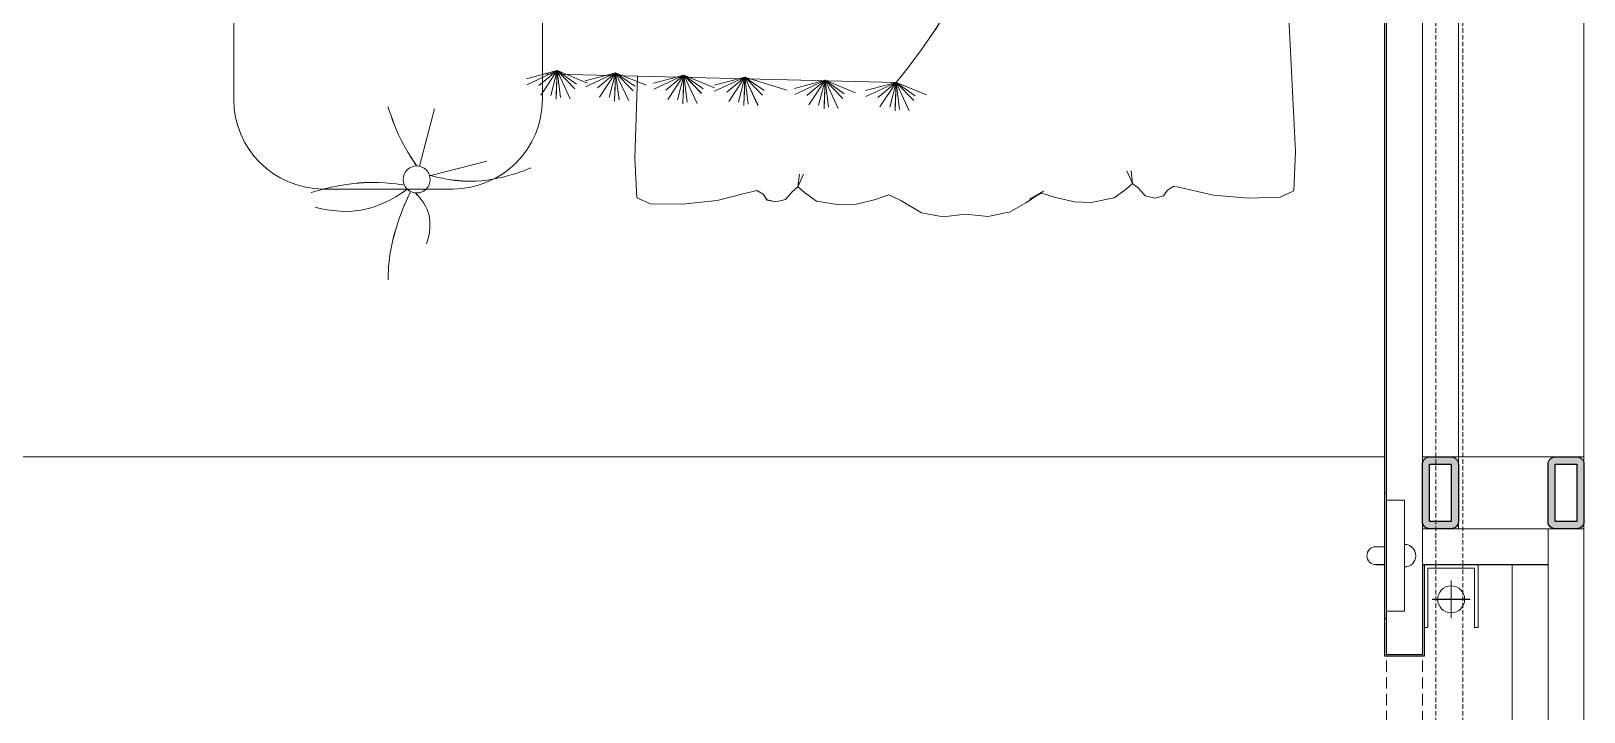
# Model space of a CAD drawing. Header units: millimetres. Extents: x 26282 to 30760, y 1404 to 4574.
# Drawn here: x 28477.6 to 28564.2, y 2793.8 to 2831.8 of the extents above; entities that cross this region are included whole.
import ezdxf

# ---------------------------------------------------------------- set-up
doc = ezdxf.new("R2010")
doc.units = ezdxf.units.MM
doc.header["$LTSCALE"] = 0.25
doc.linetypes.add('01-2BASEMENT$0$HIDDEN', pattern=[0.375, 0.25, -0.125])
doc.linetypes.add('HIDDEN', pattern=[0.375, 0.25, -0.125])
for name, color, linetype, lineweight in [('AB-DUV', 4, 'Continuous', 50), ('FURNITURE (3RDF)', 43, 'Continuous', 20), ('HIDDEN (3RDF)', 145, 'HIDDEN', 13), ('LIGHTENING FIXTURE (3RDF)', 50, 'Continuous', 20), ('METAL PROFILE (3RDF)', 251, 'Continuous', 18), ('MIRROR (3RDF)', 150, 'Continuous', 9), ('WALL CLADDING (3RDF)', 43, 'Continuous', 13), ('WOOD (3RDF)', 45, 'Continuous', 15)]:
    doc.layers.add(name, color=color, linetype=linetype, lineweight=lineweight)
doc.layers.add('ID-PROFIL', color=145, linetype='Continuous')
doc.layers.add('LEATHER (3RDF)', color=57, linetype='Continuous')

# ---------------------------------------------------------------- blocks, each defined once
blk = doc.blocks.new('20x40 profil')
at = {"layer": 'METAL PROFILE (3RDF)'}
h = blk.add_hatch(color=256, dxfattribs=at)
edge = h.paths.add_edge_path()
edge.add_line((-1.6, 2), (1.6, 2))
edge.add_arc((1.6, 1.6), 0.4, 360, 450, ccw=False)
edge.add_line((2, 1.6), (2, 0.4))
edge.add_arc((1.6, 0.4), 0.4, 270, 360, ccw=False)
edge.add_line((1.6, 0), (-1.6, 0))
edge.add_arc((-1.6, 0.4), 0.4, 180, 270, ccw=False)
edge.add_line((-2, 0.4), (-2, 1.6))
edge.add_arc((-1.6, 1.6), 0.4, 90, 180, ccw=False)
h.paths.add_polyline_path([(-1.6, 1.6), (1.6, 1.6), (1.6, 0.4), (-1.6, 0.4)], flags=16)
at = {"layer": 'ID-PROFIL'}
blk.add_lwpolyline([(1.6, 2), (-1.6, 2, 0.414214), (-2, 1.6), (-2, 0.4, 0.414214), (-1.6, 0), (1.6, 0, 0.414214), (2, 0.4), (2, 1.6, 0.414214)], format="xyb", close=True, dxfattribs=at)
blk.add_lwpolyline([(1.6, 1.6), (-1.6, 1.6), (-1.6, 0.4), (1.6, 0.4)], close=True, dxfattribs=at)
blk = doc.blocks.new('A$C266E249E')
for p, q in [((141.2, 99.1), (94.6, 71.5)), ((94.2, 58.9), (141.2, 31.3))]:
    blk.add_line(p, q)
blk.add_circle((83.8, 65.6), 12.4)
for points, knots in [([(94.8, 71.2), (94.8, 71.2), (104, 88), (117.3, 101.4), (137.4, 121.6), (165.1, 131.9), (165.1, 131.9)], [0, 0, 0, 0, 1, 1, 1, 2, 2, 2, 2]), ([(71.2, 69.8), (71.2, 69.8), (38.7, 79.9), (12.9, 100.7), (8.3, 104.4), (4.1, 108.3), (0.2, 112.2)], [0, 0, 0, 0, 1, 1, 1, 1.244035, 1.244035, 1.244035, 1.244035]), ([(74, 74.2), (74, 74.2), (74.6, 83.5), (71.2, 91.8), (65.2, 106.7), (48.5, 113.6), (48.5, 113.6)], [0, 0, 0, 0, 1, 1, 1, 2, 2, 2, 2]), ([(70.5, 65.6), (70.5, 65.6), (46.5, 62.6), (27.7, 49.3), (10.4, 37), (0, 17.6), (0, 17.6)], [0, 0, 0, 0, 1, 1, 1, 2, 2, 2, 2]), ([(71.6, 60.4), (71.6, 60.4), (60.9, 45.7), (47.5, 33.4), (29.3, 16.9), (6.9, 5.7), (6.9, 5.7)], [0, 0, 0, 0, 1, 1, 1, 2, 2, 2, 2]), ([(92.6, 56.9), (92.6, 56.9), (95.3, 40.8), (100.8, 25.6), (105.6, 12.4), (112.3, 0), (112.3, 0)], [0, 0, 0, 0, 1, 1, 1, 2, 2, 2, 2])]:
    blk.add_open_spline(points, degree=3, knots=knots)
blk = doc.blocks.new('A$C7FB01C9C')
for p, q in [((4.598, 199), (94.598, 199)), ((94.598, 199), (94.598, 88.106)), ((77.587, 194.024), (72.015, 193.753)), ((79.781, 193.936), (77.587, 194.024)), ((80.137, 193.174), (79.781, 193.936)), ((72.015, 193.753), (65.531, 193.421)), ((80.19, 191.422), (80.137, 193.174)), ((80.018, 189.464), (80.19, 191.422)), ((79.697, 188.084), (80.018, 189.464)), ((79.508, 187.24), (79.697, 188.084)), ((79.731, 186.893), (79.508, 187.24)), ((80.057, 186.666), (79.731, 186.893)), ((80.05, 185.65), (80.177, 186.184)), ((80.177, 186.184), (80.057, 186.666)), ((79.363, 184.949), (79.632, 185.27)), ((79.632, 185.27), (80.05, 185.65)), ((79.363, 184.949), (78.66, 184.629)), ((78.662, 184.861), (79.363, 184.949)), ((79.682, 184.591), (79.363, 184.949)), ((80.172, 183.915), (79.682, 184.591)), ((80.416, 182.641), (80.172, 183.915)), ((80.387, 181.707), (80.416, 182.641)), ((80.151, 180.642), (80.387, 181.707)), ((79.907, 179.891), (80.151, 180.642)), ((79.799, 179.986), (80.446, 178.998)), ((80.242, 179.224), (79.799, 179.986)), ((80.242, 179.224), (79.907, 179.891)), ((80.446, 178.998), (80.957, 178.091)), ((80.957, 178.091), (81.009, 177.862)), ((81.009, 177.862), (81.196, 176.907)), ((81.196, 176.907), (81.079, 175.636)), ((81.223, 174.397), (81.079, 175.636)), ((81.054, 173.474), (81.223, 174.397)), ((73.738, 171.765), (74.437, 173.463)), ((80.317, 172.031), (81.008, 173.176)), ((81.054, 173.474), (81.008, 173.176)), ((73.738, 171.765), (74.493, 172.837)), ((73.738, 171.765), (74.75, 172.75)), ((73.738, 171.765), (75.313, 172.496)), ((73.26, 152.057), (73.738, 171.765)), ((73.738, 171.765), (75.242, 171.952)), ((73.738, 171.765), (75.063, 171.718)), ((73.738, 171.765), (75.327, 171.709)), ((73.738, 171.765), (74.575, 170.752)), ((73.738, 171.765), (75.119, 171.409)), ((73.738, 171.765), (74.187, 170.063)), ((73.738, 171.765), (75.099, 170.864)), ((73.738, 171.765), (74.525, 170.077)), ((79.996, 171.36), (80.317, 172.031)), ((79.996, 171.36), (80.255, 170.613)), ((80.255, 170.613), (80.514, 169.551)), ((73.619, 167.807), (74.318, 169.505)), ((73.619, 167.807), (74.374, 168.878)), ((73.619, 167.807), (74.631, 168.791)), ((80.562, 168.617), (80.514, 169.551)), ((73.619, 167.807), (75.194, 168.537)), ((73.619, 167.807), (75.123, 167.993)), ((80.345, 167.34), (80.562, 168.617)), ((73.619, 167.807), (74.406, 166.119)), ((73.619, 167.807), (74.98, 166.905)), ((73.619, 167.807), (74.068, 166.105)), ((73.619, 167.807), (75, 167.451)), ((73.619, 167.807), (74.456, 166.794)), ((73.619, 167.807), (75.208, 167.75)), ((73.619, 167.807), (74.944, 167.76)), ((79.869, 166.658), (80.345, 167.34)), ((78.85, 166.375), (79.557, 166.296)), ((79.557, 166.296), (78.852, 166.607)), ((79.557, 166.296), (79.869, 166.658)), ((79.833, 165.979), (79.557, 166.296)), ((73.441, 163.34), (74.162, 165.677)), ((80.258, 165.604), (79.833, 165.979)), ((80.397, 165.072), (80.258, 165.604)), ((79.965, 164.357), (80.286, 164.588)), ((80.286, 164.588), (80.397, 165.072)), ((73.441, 163.34), (74.195, 164.412)), ((73.441, 163.34), (74.452, 164.325)), ((73.441, 163.34), (75.015, 164.071)), ((79.75, 164.007), (79.965, 164.357)), ((79.957, 163.166), (79.75, 164.007)), ((73.441, 163.34), (74.944, 163.527)), ((73.441, 163.34), (74.765, 163.293)), ((73.441, 163.34), (75.03, 163.284)), ((73.441, 163.34), (74.278, 162.327)), ((73.441, 163.34), (74.821, 162.984)), ((73.441, 163.34), (73.889, 161.638)), ((73.441, 163.34), (74.802, 162.439)), ((73.441, 163.34), (74.228, 161.652)), ((80.306, 161.79), (79.957, 163.166)), ((73.333, 159.945), (74.031, 161.643)), ((73.333, 159.945), (74.087, 161.017)), ((80.519, 159.835), (80.306, 161.79)), ((73.333, 159.945), (74.344, 160.929)), ((73.333, 159.945), (74.907, 160.675)), ((73.333, 159.945), (74.836, 160.131)), ((73.333, 159.945), (74.657, 159.898)), ((73.333, 159.945), (74.922, 159.888)), ((73.333, 159.945), (74.17, 158.932)), ((73.333, 159.945), (74.713, 159.589)), ((73.333, 159.945), (73.781, 158.243)), ((73.333, 159.945), (74.694, 159.043)), ((73.333, 159.945), (74.12, 158.257)), ((80.502, 158.082), (80.519, 159.835)), ((73.194, 156.137), (73.893, 157.836)), ((80.163, 157.316), (80.502, 158.082)), ((73.194, 156.137), (73.949, 157.209)), ((73.194, 156.137), (74.206, 157.122)), ((73.194, 156.137), (74.769, 156.868)), ((73.389, 157.361), (77.97, 157.199)), ((77.97, 157.199), (80.163, 157.316)), ((73.194, 156.137), (74.697, 156.324)), ((73.194, 156.137), (74.518, 156.09)), ((73.194, 156.137), (74.783, 156.081)), ((73.194, 156.137), (74.031, 155.124)), ((73.194, 156.137), (74.574, 155.782)), ((73.194, 156.137), (73.642, 154.435)), ((73.194, 156.137), (74.555, 155.236)), ((73.194, 156.137), (73.981, 154.449)), ((73.08, 152.875), (73.779, 154.573)), ((73.08, 152.875), (73.835, 153.946)), ((73.08, 152.875), (74.091, 153.859)), ((73.08, 152.875), (74.655, 153.605)), ((73.08, 152.875), (74.583, 153.061)), ((73.08, 152.875), (73.867, 151.187)), ((73.08, 152.875), (74.441, 151.973)), ((73.08, 152.875), (73.528, 151.173)), ((73.08, 152.875), (74.46, 152.519)), ((73.08, 152.875), (73.917, 151.862)), ((73.08, 152.875), (74.669, 152.818)), ((73.08, 152.875), (74.404, 152.828)), ((74.674, 152.057), (24.097, 152.057)), ((79.674, 139.857), (79.674, 147.057)), ((24.097, 134.857), (74.674, 134.857))]:
    blk.add_line(p, q)
for centre, radius, start, end in [((51.158, 144.494), 35.406, 50.37533, 114.01701), ((74.674, 147.057), 5, 0, 90), ((74.674, 139.857), 5, 270, 0)]:
    blk.add_arc(centre, radius, start, end)
at = {"extrusion": (0, 0, -1), "xscale": 0.0607998452222824, "yscale": 0.0607998452222824, "zscale": -0.0607998452222824, "rotation": 45.00000000000016}
blk.add_blockref('A$C266E249E', (-79.926, 138.626), dxfattribs=at)
blk = doc.blocks.new('ODA-209')
at = {"layer": 'METAL PROFILE (3RDF)'}
h = blk.add_hatch(color=256, dxfattribs=at)
edge = h.paths.add_edge_path()
edge.add_line((194.102, 75.931), (194.102, 79.131))
edge.add_arc((193.702, 79.131), 0.4, 360, 450)
edge.add_line((193.702, 79.531), (192.502, 79.531))
edge.add_arc((192.502, 79.131), 0.4, 450, 540)
edge.add_line((192.102, 79.131), (192.102, 75.931))
edge.add_arc((192.502, 75.931), 0.4, 540, 630)
edge.add_line((192.502, 75.531), (193.702, 75.531))
edge.add_arc((193.702, 75.931), 0.4, 630, 720)
h.paths.add_polyline_path([(193.702, 75.931), (193.702, 79.131), (192.502, 79.131), (192.502, 75.931)], flags=16)
h = blk.add_hatch(color=256, dxfattribs=at)
edge = h.paths.add_edge_path()
edge.add_line((201.102, 75.931), (201.102, 79.131))
edge.add_arc((200.702, 79.131), 0.4, 360, 450)
edge.add_line((200.702, 79.531), (199.502, 79.531))
edge.add_arc((199.502, 79.131), 0.4, 450, 540)
edge.add_line((199.102, 79.131), (199.102, 75.931))
edge.add_arc((199.502, 75.931), 0.4, 540, 630)
edge.add_line((199.502, 75.531), (200.702, 75.531))
edge.add_arc((200.702, 75.931), 0.4, 630, 720)
h.paths.add_polyline_path([(200.702, 75.931), (200.702, 79.131), (199.502, 79.131), (199.502, 75.931)], flags=16)
at = {"layer": 'HIDDEN (3RDF)', "ltscale": 10}
for points in [[(190.102, 47.881), (190.102, 240.573)], [(192.102, 47.879), (192.102, 240.573)]]:
    blk.add_lwpolyline(points, dxfattribs=at)
at = {"layer": 'LEATHER (3RDF)', "elevation": -2.269}
blk.add_lwpolyline([(192.203, 73.531), (192.203, 68.431), (190.002, 68.431), (190.002, 220.131), (192.202, 220.131), (192.202, 215.031)], dxfattribs=at)
at = {"layer": 'LIGHTENING FIXTURE (3RDF)', "linetype": '01-2BASEMENT$0$HIDDEN', "ltscale": 4}
for p, q in [((192.853, 73.531, -2.269), (192.853, 216.962, -2.269)), ((194.353, 73.531, -2.269), (194.353, 216.962, -2.269))]:
    blk.add_line(p, q, dxfattribs=at)
at = {"layer": 'LIGHTENING FIXTURE (3RDF)', "color": 252, "linetype": '01-2BASEMENT$0$HIDDEN', "ltscale": 4}
for p, q in [((192.853, 47.879, -1.802), (192.853, 73.531)), ((194.353, 47.878, -1.802), (194.353, 73.531))]:
    blk.add_line(p, q, dxfattribs=at)
at = {"layer": 'LIGHTENING FIXTURE (3RDF)'}
for p, q in [((193.703, 72.65, -2.269), (193.703, 70.55, -2.269)), ((192.653, 71.6, -2.269), (194.753, 71.6, -2.269))]:
    blk.add_line(p, q, dxfattribs=at)
at = {"layer": 'LIGHTENING FIXTURE (3RDF)', "elevation": 0}
blk.add_lwpolyline([(190.102, 70.531), (190.102, 77.531), (190.002, 77.531), (190.002, 70.531)], close=True, dxfattribs=at)
at = {"layer": 'LIGHTENING FIXTURE (3RDF)'}
for points in [[(190.102, 77.125), (191.102, 77.125)], [(191.102, 70.937), (191.102, 77.125)], [(190.002, 74.531), (189.502, 74.531)], [(190.002, 73.531), (189.502, 73.531)], [(190.102, 70.937), (191.102, 70.937)]]:
    blk.add_lwpolyline(points, dxfattribs=at)
blk.add_circle((193.703, 71.6, -2.269), 0.75, dxfattribs=at)
for centre, radius, start, end in [((189.502, 74.031), 0.5, 90, 270), ((191.102, 74.031), 0.629, 270, 90)]:
    blk.add_arc(centre, radius, start, end, dxfattribs=at)
at = {"layer": 'METAL PROFILE (3RDF)'}
blk.add_line((201.102, 1.386, -5.068), (201.102, 235.914, 0), dxfattribs=at)
at = {"layer": 'METAL PROFILE (3RDF)', "elevation": 0}
blk.add_lwpolyline([(194.102, 75.531), (194.102, 213.031)], dxfattribs=at)
at = {"layer": 'METAL PROFILE (3RDF)'}
for points in [[(192.102, 79.531), (201.102, 79.531)], [(192.102, 75.531), (201.102, 75.531)]]:
    blk.add_lwpolyline(points, dxfattribs=at)
at = {"layer": 'MIRROR (3RDF)', "color": 8, "extrusion": (-3.12201e-07, 0, 1), "elevation": -2.269}
blk.add_lwpolyline([(192.403, 73.331), (195.003, 73.331), (195.003, 70.031), (195.203, 70.031), (195.203, 73.531), (192.203, 73.531), (192.203, 70.031), (192.403, 70.031)], close=True, dxfattribs=at)
at = {"layer": 'WALL CLADDING (3RDF)', "ltscale": 0.25}
for p, q in [((190.102, 68.531), (190.102, 220.031)), ((192.102, 70.531), (192.102, 218.031)), ((199.102, 45.874, -2.027), (199.102, 75.531)), ((197.102, 47.876, -1.559), (197.102, 68.531, 0))]:
    blk.add_line(p, q, dxfattribs=at)
at = {"layer": 'WALL CLADDING (3RDF)'}
for points in [[(192.102, 75.531), (199.102, 75.531)], [(192.102, 73.531), (192.102, 68.531), (190.102, 68.531)], [(192.102, 73.531), (199.102, 73.531)]]:
    blk.add_lwpolyline(points, dxfattribs=at)
at = {"layer": 'WALL CLADDING (3RDF)', "elevation": -2.269}
for points in [[(190.102, 68.531), (192.103, 68.531), (192.103, 73.531)], [(192.103, 73.531), (197.103, 73.531), (197.103, 68.531)]]:
    blk.add_lwpolyline(points, dxfattribs=at)
at = {"layer": 'WOOD (3RDF)', "elevation": -2.269}
blk.add_lwpolyline([(197.103, 73.531), (197.103, 68.531)], dxfattribs=at)
at = {"layer": 'FURNITURE (3RDF)', "rotation": 270}
blk.add_blockref('A$C7FB01C9C', (-9, 174.129), dxfattribs=at)
at = {"layer": 'METAL PROFILE (3RDF)', "color": 4, "extrusion": (0, 0, -1), "zscale": -1, "rotation": 90}
for p in [(-192.102, 77.531), (-199.102, 77.531, 0)]:
    blk.add_blockref('20x40 profil', p, dxfattribs=at)
blk = doc.blocks.new('A$C187D15ED')
at = {"layer": 'FURNITURE (3RDF)', "ltscale": 0.2}
blk.add_blockref('ODA-209', (8792.647, 2523.478), dxfattribs=at)

msp = doc.modelspace()

# ---------------------------------------------------------------- block references
at = {"layer": 'AB-DUV', "ltscale": 100}
msp.add_blockref('A$C187D15ED', (19570.424, 205.028, 5.126), dxfattribs=at)

# ---------------------------------------------------------------- next in the draw order: hatches: boundary and pattern name
at = {"layer": 'METAL PROFILE (3RDF)'}
h = msp.add_hatch(color=256, dxfattribs=at)
edge = h.paths.add_edge_path()
edge.add_line((28557.173, 2804.436), (28557.173, 2807.636))
edge.add_arc((28556.773, 2807.636), 0.4, 360, 450)
edge.add_line((28556.773, 2808.036), (28555.573, 2808.036))
edge.add_arc((28555.573, 2807.636), 0.4, 450, 540)
edge.add_line((28555.173, 2807.636), (28555.173, 2804.436))
edge.add_arc((28555.573, 2804.436), 0.4, 540, 630)
edge.add_line((28555.573, 2804.036), (28556.773, 2804.036))
edge.add_arc((28556.773, 2804.436), 0.4, 630, 720)
h.paths.add_polyline_path([(28556.773, 2804.436), (28556.773, 2807.636), (28555.573, 2807.636), (28555.573, 2804.436)], flags=16)
h = msp.add_hatch(color=256, dxfattribs=at)
edge = h.paths.add_edge_path()
edge.add_line((28557.173, 2804.436), (28557.173, 2807.636))
edge.add_arc((28556.773, 2807.636), 0.4, 0, 90)
edge.add_line((28556.773, 2808.036), (28555.573, 2808.036))
edge.add_arc((28555.573, 2807.636), 0.4, 90, 180)
edge.add_line((28555.173, 2807.636), (28555.173, 2804.436))
edge.add_arc((28555.573, 2804.436), 0.4, 180, 270)
edge.add_line((28555.573, 2804.036), (28556.773, 2804.036))
edge.add_arc((28556.773, 2804.436), 0.4, 270, 360)
h.paths.add_polyline_path([(28556.773, 2804.436), (28556.773, 2807.636), (28555.573, 2807.636), (28555.573, 2804.436)], flags=16)
h = msp.add_hatch(color=256, dxfattribs=at)
edge = h.paths.add_edge_path()
edge.add_line((28564.173, 2804.436), (28564.173, 2807.636))
edge.add_arc((28563.773, 2807.636), 0.4, 360, 450)
edge.add_line((28563.773, 2808.036), (28562.573, 2808.036))
edge.add_arc((28562.573, 2807.636), 0.4, 450, 540)
edge.add_line((28562.173, 2807.636), (28562.173, 2804.436))
edge.add_arc((28562.573, 2804.436), 0.4, 540, 630)
edge.add_line((28562.573, 2804.036), (28563.773, 2804.036))
edge.add_arc((28563.773, 2804.436), 0.4, 630, 720)
h.paths.add_polyline_path([(28563.773, 2804.436), (28563.773, 2807.636), (28562.573, 2807.636), (28562.573, 2804.436)], flags=16)
h = msp.add_hatch(color=256, dxfattribs=at)
edge = h.paths.add_edge_path()
edge.add_line((28564.173, 2804.436), (28564.173, 2807.636))
edge.add_arc((28563.773, 2807.636), 0.4, 0, 90)
edge.add_line((28563.773, 2808.036), (28562.573, 2808.036))
edge.add_arc((28562.573, 2807.636), 0.4, 90, 180)
edge.add_line((28562.173, 2807.636), (28562.173, 2804.436))
edge.add_arc((28562.573, 2804.436), 0.4, 180, 270)
edge.add_line((28562.573, 2804.036), (28563.773, 2804.036))
edge.add_arc((28563.773, 2804.436), 0.4, 270, 360)
h.paths.add_polyline_path([(28563.773, 2804.436), (28563.773, 2807.636), (28562.573, 2807.636), (28562.573, 2804.436)], flags=16)

# ---------------------------------------------------------------- next in the draw order: linework, layer by layer
at = {"layer": 'FURNITURE (3RDF)'}
for p, q in [((28553.071, 2898.036, 5.126), (28553.071, 2808.036, 5.126)), ((28488.928, 2878.538, 5.126), (28488.928, 2827.961, 5.126)), ((28506.128, 2827.961, 5.126), (28506.128, 2878.538, 5.126)), ((28547.824, 2830.62, 5.126), (28547.492, 2837.103, 5.126)), ((28548.095, 2825.048, 5.126), (28547.824, 2830.62, 5.126)), ((28506.945, 2829.554, 5.126), (28505.243, 2829.106, 5.126)), ((28506.945, 2829.554, 5.126), (28505.258, 2828.767, 5.126)), ((28506.945, 2829.554, 5.126), (28505.932, 2828.718, 5.126)), ((28506.945, 2829.554, 5.126), (28506.044, 2828.194, 5.126)), ((28506.128, 2829.374, 5.126), (28525.836, 2828.896, 5.126)), ((28506.945, 2829.554, 5.126), (28506.59, 2828.174, 5.126)), ((28506.945, 2829.554, 5.126), (28506.889, 2827.965, 5.126)), ((28506.945, 2829.554, 5.126), (28506.898, 2828.23, 5.126)), ((28506.945, 2829.554, 5.126), (28508.017, 2828.8, 5.126)), ((28506.945, 2829.554, 5.126), (28507.132, 2828.051, 5.126)), ((28506.945, 2829.554, 5.126), (28507.676, 2827.98, 5.126)), ((28506.945, 2829.554, 5.126), (28508.644, 2828.856, 5.126)), ((28506.945, 2829.554, 5.126), (28507.93, 2828.543, 5.126)), ((28510.208, 2829.44, 5.126), (28508.506, 2828.992, 5.126)), ((28510.208, 2829.44, 5.126), (28508.52, 2828.653, 5.126)), ((28510.208, 2829.44, 5.126), (28509.195, 2828.604, 5.126)), ((28510.208, 2829.44, 5.126), (28509.307, 2828.08, 5.126)), ((28510.208, 2829.44, 5.126), (28509.852, 2828.06, 5.126)), ((28510.208, 2829.44, 5.126), (28510.152, 2827.851, 5.126)), ((28510.208, 2829.44, 5.126), (28510.161, 2828.116, 5.126)), ((28510.208, 2829.44, 5.126), (28511.193, 2828.429, 5.126)), ((28510.208, 2829.44, 5.126), (28511.906, 2828.742, 5.126)), ((28510.208, 2829.44, 5.126), (28510.939, 2827.866, 5.126)), ((28510.208, 2829.44, 5.126), (28510.395, 2827.937, 5.126)), ((28510.208, 2829.44, 5.126), (28511.28, 2828.686, 5.126)), ((28511.431, 2829.246, 5.126), (28511.269, 2824.665, 5.126)), ((28514.015, 2829.302, 5.126), (28512.314, 2828.853, 5.126)), ((28514.015, 2829.302, 5.126), (28512.328, 2828.515, 5.126)), ((28514.015, 2829.302, 5.126), (28513.002, 2828.465, 5.126)), ((28514.015, 2829.302, 5.126), (28513.114, 2827.941, 5.126)), ((28514.015, 2829.302, 5.126), (28513.66, 2827.921, 5.126)), ((28514.015, 2829.302, 5.126), (28513.959, 2827.713, 5.126)), ((28514.015, 2829.302, 5.126), (28513.969, 2827.977, 5.126)), ((28514.015, 2829.302, 5.126), (28515, 2828.29, 5.126)), ((28514.015, 2829.302, 5.126), (28515.714, 2828.603, 5.126)), ((28514.015, 2829.302, 5.126), (28514.746, 2827.727, 5.126)), ((28514.015, 2829.302, 5.126), (28514.202, 2827.798, 5.126)), ((28514.015, 2829.302, 5.126), (28515.087, 2828.547, 5.126)), ((28517.411, 2829.194, 5.126), (28515.709, 2828.745, 5.126)), ((28517.411, 2829.194, 5.126), (28515.723, 2828.407, 5.126)), ((28517.411, 2829.194, 5.126), (28516.398, 2828.357, 5.126)), ((28517.411, 2829.194, 5.126), (28516.509, 2827.833, 5.126)), ((28517.411, 2829.194, 5.126), (28517.055, 2827.814, 5.126)), ((28517.411, 2829.194, 5.126), (28517.355, 2827.605, 5.126)), ((28517.411, 2829.194, 5.126), (28517.364, 2827.87, 5.126)), ((28517.411, 2829.194, 5.126), (28518.395, 2828.182, 5.126)), ((28517.411, 2829.194, 5.126), (28519.747, 2828.473, 5.126)), ((28517.411, 2829.194, 5.126), (28518.141, 2827.619, 5.126)), ((28517.411, 2829.194, 5.126), (28517.597, 2827.69, 5.126)), ((28517.411, 2829.194, 5.126), (28518.483, 2828.439, 5.126)), ((28521.877, 2829.015, 5.126), (28520.175, 2828.567, 5.126)), ((28521.877, 2829.015, 5.126), (28520.19, 2828.228, 5.126)), ((28521.877, 2829.015, 5.126), (28520.864, 2828.178, 5.126)), ((28521.877, 2829.015, 5.126), (28520.976, 2827.654, 5.126)), ((28521.877, 2829.015, 5.126), (28521.522, 2827.635, 5.126)), ((28521.877, 2829.015, 5.126), (28521.821, 2827.426, 5.126)), ((28521.877, 2829.015, 5.126), (28521.83, 2827.691, 5.126)), ((28521.877, 2829.015, 5.126), (28522.949, 2828.261, 5.126)), ((28521.877, 2829.015, 5.126), (28522.064, 2827.512, 5.126)), ((28521.877, 2829.015, 5.126), (28522.608, 2827.441, 5.126)), ((28521.877, 2829.015, 5.126), (28523.576, 2828.317, 5.126)), ((28521.877, 2829.015, 5.126), (28522.862, 2828.004, 5.126)), ((28525.836, 2828.896, 5.126), (28524.134, 2828.448, 5.126)), ((28525.836, 2828.896, 5.126), (28524.148, 2828.109, 5.126)), ((28525.836, 2828.896, 5.126), (28524.823, 2828.059, 5.126)), ((28525.836, 2828.896, 5.126), (28524.934, 2827.535, 5.126)), ((28525.836, 2828.896, 5.126), (28525.48, 2827.516, 5.126)), ((28525.836, 2828.896, 5.126), (28525.779, 2827.307, 5.126)), ((28525.836, 2828.896, 5.126), (28525.789, 2827.572, 5.126)), ((28525.836, 2828.896, 5.126), (28526.82, 2827.885, 5.126)), ((28525.836, 2828.896, 5.126), (28527.534, 2828.198, 5.126)), ((28525.836, 2828.896, 5.126), (28526.566, 2827.322, 5.126)), ((28525.836, 2828.896, 5.126), (28526.022, 2827.393, 5.126)), ((28525.836, 2828.896, 5.126), (28526.908, 2828.142, 5.126)), ((28499.28, 2824.226, 5.126), (28500.111, 2827.431, 5.126)), ((28548.007, 2822.853, 5.126), (28548.095, 2825.048, 5.126)), ((28503.027, 2824.515, 5.126), (28499.839, 2823.703, 5.126)), ((28511.269, 2824.665, 5.126), (28511.386, 2822.472, 5.126)), ((28520.446, 2823.785, 5.126), (28520.367, 2823.078, 5.126)), ((28520.367, 2823.078, 5.126), (28520.678, 2823.783, 5.126)), ((28538.661, 2822.952, 5.126), (28539.019, 2823.272, 5.126)), ((28539.019, 2823.272, 5.126), (28538.699, 2823.975, 5.126)), ((28538.931, 2823.973, 5.126), (28539.019, 2823.272, 5.126)), ((28539.019, 2823.272, 5.126), (28539.341, 2823.003, 5.126)), ((28493.928, 2822.961, 5.126), (28501.128, 2822.961, 5.126)), ((28511.386, 2822.472, 5.126), (28512.153, 2822.133, 5.126)), ((28513.906, 2822.116, 5.126), (28515.861, 2822.329, 5.126)), ((28515.861, 2822.329, 5.126), (28517.237, 2822.678, 5.126)), ((28517.237, 2822.678, 5.126), (28518.077, 2822.884, 5.126)), ((28518.077, 2822.884, 5.126), (28518.427, 2822.669, 5.126)), ((28518.427, 2822.669, 5.126), (28518.659, 2822.348, 5.126)), ((28518.659, 2822.348, 5.126), (28519.143, 2822.238, 5.126)), ((28519.143, 2822.238, 5.126), (28519.675, 2822.376, 5.126)), ((28519.675, 2822.376, 5.126), (28520.049, 2822.802, 5.126)), ((28520.049, 2822.802, 5.126), (28520.367, 2823.078, 5.126)), ((28520.367, 2823.078, 5.126), (28520.729, 2822.766, 5.126)), ((28520.729, 2822.766, 5.126), (28521.411, 2822.29, 5.126)), ((28521.411, 2822.29, 5.126), (28522.688, 2822.072, 5.126)), ((28524.683, 2822.379, 5.126), (28523.622, 2822.121, 5.126)), ((28525.431, 2822.639, 5.126), (28524.683, 2822.379, 5.126)), ((28525.431, 2822.639, 5.126), (28526.102, 2822.318, 5.126)), ((28526.102, 2822.318, 5.126), (28527.246, 2821.627, 5.126)), ((28534.057, 2822.835, 5.126), (28533.068, 2822.188, 5.126)), ((28533.295, 2822.393, 5.126), (28534.057, 2822.835, 5.126)), ((28533.295, 2822.393, 5.126), (28533.962, 2822.727, 5.126)), ((28533.962, 2822.727, 5.126), (28534.713, 2822.484, 5.126)), ((28534.713, 2822.484, 5.126), (28535.778, 2822.247, 5.126)), ((28536.712, 2822.218, 5.126), (28537.986, 2822.462, 5.126)), ((28537.986, 2822.462, 5.126), (28538.661, 2822.952, 5.126)), ((28539.341, 2823.003, 5.126), (28539.721, 2822.585, 5.126)), ((28539.721, 2822.585, 5.126), (28540.254, 2822.457, 5.126)), ((28540.254, 2822.457, 5.126), (28540.737, 2822.578, 5.126)), ((28540.737, 2822.578, 5.126), (28540.964, 2822.904, 5.126)), ((28540.964, 2822.904, 5.126), (28541.311, 2823.126, 5.126)), ((28541.311, 2823.126, 5.126), (28542.154, 2822.937, 5.126)), ((28542.154, 2822.937, 5.126), (28543.534, 2822.617, 5.126)), ((28543.534, 2822.617, 5.126), (28545.493, 2822.445, 5.126)), ((28545.493, 2822.445, 5.126), (28547.245, 2822.498, 5.126)), ((28547.245, 2822.498, 5.126), (28548.007, 2822.853, 5.126)), ((28512.153, 2822.133, 5.126), (28513.906, 2822.116, 5.126)), ((28522.688, 2822.072, 5.126), (28523.622, 2822.121, 5.126)), ((28527.545, 2821.58, 5.126), (28527.246, 2821.627, 5.126)), ((28527.545, 2821.58, 5.126), (28528.468, 2821.412, 5.126)), ((28528.468, 2821.412, 5.126), (28529.707, 2821.555, 5.126)), ((28530.978, 2821.438, 5.126), (28529.707, 2821.555, 5.126)), ((28531.933, 2821.626, 5.126), (28530.978, 2821.438, 5.126)), ((28532.162, 2821.678, 5.126), (28531.933, 2821.626, 5.126)), ((28533.068, 2822.188, 5.126), (28532.162, 2821.678, 5.126)), ((28535.778, 2822.247, 5.126), (28536.712, 2822.218, 5.126)), ((28553.071, 2808.036, 5.126), (28442.177, 2808.036, 5.126))]:
    msp.add_line(p, q, dxfattribs=at)
msp.add_circle((28499.117, 2823.492, 5.126), 0.751, dxfattribs=at)
for centre, radius, start, end in [((28498.565, 2851.476, 5.126), 35.406, 320.37533, 24.01701), ((28493.928, 2827.961, 5.126), 5, 180, 270), ((28501.128, 2827.961, 5.126), 5, 270, 0)]:
    msp.add_arc(centre, radius, start, end, dxfattribs=at)
for points, knots in [([(28499.121, 2824.244, 5.126), (28499.121, 2824.244, 5.126), (28498.547, 2825.052, 5.126), (28498.129, 2825.943, 5.126), (28497.766, 2826.716, 5.126), (28497.526, 2827.538, 5.126), (28497.526, 2827.538, 5.126)], [0, 0, 0, 0, 1, 1, 1, 2, 2, 2, 2]), ([(28499.833, 2823.723, 5.126), (28499.833, 2823.723, 5.126), (28500.95, 2823.393, 5.126), (28502.098, 2823.392, 5.126), (28503.832, 2823.389, 5.126), (28505.465, 2824.136, 5.126), (28505.465, 2824.136, 5.126)], [0, 0, 0, 0, 1, 1, 1, 2, 2, 2, 2]), ([(28498.374, 2823.19, 5.126), (28498.374, 2823.19, 5.126), (28497.278, 2823.364, 5.126), (28496.176, 2823.312, 5.126), (28494.683, 2823.242, 5.126), (28493.242, 2822.759, 5.126), (28493.242, 2822.759, 5.126)], [0, 0, 0, 0, 1, 1, 1, 2, 2, 2, 2]), ([(28498.547, 2822.922, 5.126), (28498.547, 2822.922, 5.126), (28497.388, 2822.015, 5.126), (28496.006, 2821.781, 5.126), (28494.735, 2821.566, 5.126), (28493.454, 2821.951, 5.126), (28493.454, 2821.951, 5.126)], [0, 0, 0, 0, 1, 1, 1, 2, 2, 2, 2]), ([(28498.759, 2822.772, 5.126), (28498.759, 2822.772, 5.126), (28497.795, 2820.938, 5.126), (28497.579, 2818.932, 5.126), (28497.542, 2818.58, 5.126), (28497.527, 2818.228, 5.126), (28497.527, 2817.896, 5.126)], [0, 0, 0, 0, 1, 1, 1, 1.244035, 1.244035, 1.244035, 1.244035]), ([(28499.066, 2822.701, 5.126), (28499.066, 2822.701, 5.126), (28499.492, 2822.327, 5.126), (28499.706, 2821.824, 5.126), (28500.088, 2820.923, 5.126), (28499.663, 2819.91, 5.126), (28499.663, 2819.91, 5.126)], [0, 0, 0, 0, 1, 1, 1, 2, 2, 2, 2])]:
    msp.add_open_spline(points, degree=3, knots=knots, dxfattribs=at)
at = {"layer": 'HIDDEN (3RDF)', "ltscale": 10, "elevation": 5.126}
for points in [[(28553.173, 2776.386), (28553.173, 2969.079)], [(28555.173, 2776.385), (28555.173, 2969.079)]]:
    msp.add_lwpolyline(points, dxfattribs=at)
at = {"layer": 'ID-PROFIL', "elevation": 5.126}
for points in [[(28557.173, 2807.636), (28557.173, 2804.436, -0.414214), (28556.773, 2804.036), (28555.573, 2804.036, -0.414214), (28555.173, 2804.436), (28555.173, 2807.636, -0.414214), (28555.573, 2808.036), (28556.773, 2808.036, -0.414214)], [(28564.173, 2807.636), (28564.173, 2804.436, -0.414214), (28563.773, 2804.036), (28562.573, 2804.036, -0.414214), (28562.173, 2804.436), (28562.173, 2807.636, -0.414214), (28562.573, 2808.036), (28563.773, 2808.036, -0.414214)]]:
    msp.add_lwpolyline(points, format="xyb", close=True, dxfattribs=at)
for points in [[(28556.773, 2807.636), (28556.773, 2804.436), (28555.573, 2804.436), (28555.573, 2807.636)], [(28563.773, 2807.636), (28563.773, 2804.436), (28562.573, 2804.436), (28562.573, 2807.636)]]:
    msp.add_lwpolyline(points, close=True, dxfattribs=at)
at = {"layer": 'LEATHER (3RDF)', "elevation": 2.857}
msp.add_lwpolyline([(28555.273, 2802.036), (28555.273, 2796.936), (28553.073, 2796.936), (28553.073, 2948.637), (28555.273, 2948.637), (28555.273, 2943.537)], dxfattribs=at)
at = {"layer": 'LIGHTENING FIXTURE (3RDF)', "linetype": '01-2BASEMENT$0$HIDDEN', "ltscale": 4}
for p, q in [((28555.923, 2802.036, 2.857), (28555.923, 2945.468, 2.857)), ((28557.423, 2802.036, 2.857), (28557.423, 2945.468, 2.857))]:
    msp.add_line(p, q, dxfattribs=at)
at = {"layer": 'LIGHTENING FIXTURE (3RDF)', "color": 252, "linetype": '01-2BASEMENT$0$HIDDEN', "ltscale": 4}
for p, q in [((28555.923, 2776.384, 3.324), (28555.923, 2802.036, 5.126)), ((28557.423, 2776.383, 3.324), (28557.423, 2802.036, 5.126))]:
    msp.add_line(p, q, dxfattribs=at)
at = {"layer": 'LIGHTENING FIXTURE (3RDF)'}
for p, q in [((28556.773, 2801.155, 2.857), (28556.773, 2799.055, 2.857)), ((28555.723, 2800.105, 2.857), (28557.823, 2800.105, 2.857))]:
    msp.add_line(p, q, dxfattribs=at)
at = {"layer": 'LIGHTENING FIXTURE (3RDF)', "elevation": 5.126}
msp.add_lwpolyline([(28553.173, 2799.036), (28553.173, 2806.036), (28553.073, 2806.036), (28553.073, 2799.036)], close=True, dxfattribs=at)
for points in [[(28553.173, 2805.63), (28554.173, 2805.63)], [(28554.173, 2799.442), (28554.173, 2805.63)], [(28553.073, 2803.036), (28552.573, 2803.036)], [(28553.073, 2802.036), (28552.573, 2802.036)], [(28553.173, 2799.442), (28554.173, 2799.442)]]:
    msp.add_lwpolyline(points, dxfattribs=at)
at = {"layer": 'LIGHTENING FIXTURE (3RDF)'}
msp.add_circle((28556.773, 2800.105, 2.857), 0.75, dxfattribs=at)
for centre, radius, start, end in [((28552.573, 2802.536, 5.126), 0.5, 90, 270), ((28554.173, 2802.536, 5.126), 0.629, 270, 90)]:
    msp.add_arc(centre, radius, start, end, dxfattribs=at)
at = {"layer": 'METAL PROFILE (3RDF)'}
msp.add_line((28564.173, 2729.892, 0.058), (28564.173, 2964.42, 5.126), dxfattribs=at)
at = {"layer": 'METAL PROFILE (3RDF)', "elevation": 5.126}
for points in [[(28557.173, 2804.036), (28557.173, 2941.537)], [(28555.173, 2808.036), (28564.173, 2808.036)], [(28555.173, 2804.036), (28564.173, 2804.036)]]:
    msp.add_lwpolyline(points, dxfattribs=at)
at = {"layer": 'MIRROR (3RDF)', "color": 8, "extrusion": (-3.12201e-07, 0, 1), "elevation": 2.848}
msp.add_lwpolyline([(28555.473, 2801.836), (28558.073, 2801.836), (28558.073, 2798.536), (28558.273, 2798.536), (28558.273, 2802.036), (28555.273, 2802.036), (28555.273, 2798.536), (28555.473, 2798.536)], close=True, dxfattribs=at)
at = {"layer": 'WALL CLADDING (3RDF)', "ltscale": 0.25}
for p, q in [((28553.173, 2797.036, 5.126), (28553.173, 2948.537, 5.126)), ((28555.173, 2799.036, 5.126), (28555.173, 2946.537, 5.126)), ((28562.173, 2774.38, 3.099), (28562.173, 2804.036, 5.126)), ((28560.173, 2776.381, 3.567), (28560.173, 2797.036, 5.126))]:
    msp.add_line(p, q, dxfattribs=at)
at = {"layer": 'WALL CLADDING (3RDF)'}
for points, elevation in [([(28555.173, 2804.036), (28562.173, 2804.036)], 5.126), ([(28553.173, 2797.036), (28555.173, 2797.036), (28555.173, 2802.036)], 2.857), ([(28555.173, 2802.036), (28555.173, 2797.036), (28553.173, 2797.036)], 5.126), ([(28555.173, 2802.036), (28562.173, 2802.036)], 5.126), ([(28555.173, 2802.036), (28560.173, 2802.036), (28560.173, 2797.036)], 2.857)]:
    msp.add_lwpolyline(points, dxfattribs=dict(at, elevation=elevation))
at = {"layer": 'WOOD (3RDF)', "elevation": 2.857}
msp.add_lwpolyline([(28560.173, 2802.036), (28560.173, 2797.036)], dxfattribs=at)

doc.saveas('drawing.dxf')
